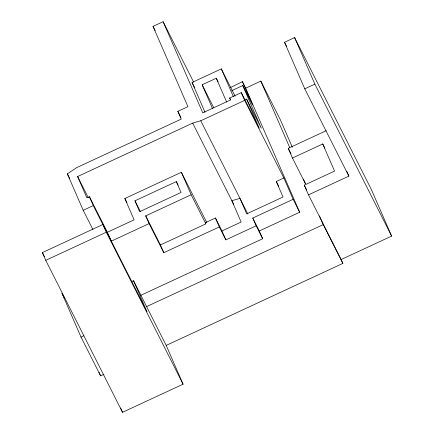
<?xml version="1.0" encoding="UTF-8"?>
<svg xmlns="http://www.w3.org/2000/svg" width="434" height="434" viewBox="0 0 434 434"><rect width="100%" height="100%" fill="white"/><g stroke="black" fill="none" stroke-linecap="round" stroke-linejoin="round"><path stroke-width="0.65" d="M92.919 229.543L83.198 210.295L67.341 173.839L76.758 167.6L181.228 119.106L177.853 111.348L187.944 106.666L153.023 26.387L163.119 21.7L193.667 82.178M230.622 87.473L242.416 81.673L245.682 88.14L299.666 212.242L259.293 230.986L252.762 218.052L293.134 199.309L299.666 212.242M205.005 112.26L192.05 82.476L221.318 68.887L235.119 96.207M308.493 194.861L348.865 176.123L304.766 88.824L284.52 42.282L294.615 37.595L371.379 189.56L391.625 236.101L341.157 259.527L308.493 194.861L304.272 185.166L334.554 171.11L322.744 143.963L292.462 158.019L288.247 148.325L326.173 130.715M212.524 108.63L202.152 84.776L216.278 78.218L218.101 81.825M231.745 90.652L242.742 85.547L252.539 104.947L242.416 81.673M245.682 88.14L260.823 81.115L280.424 119.914L292.299 147.213M163.119 21.7L202.765 112.84L230.519 99.956L229.678 98.013L241.282 92.626L259.25 128.193L246.599 99.104L244.814 99.934M140.47 295.467L262.668 238.743L256.136 225.81L225.854 239.866L219.322 226.933L163.808 252.702L149.106 223.602L111.256 241.174L107.377 232.255L89.409 196.689L86.887 197.861L77.61 176.529L192.674 123.115L200.752 120.766L244.657 100.384L283.858 177.983L293.134 199.309M304.766 88.824L314.862 84.136L391.625 236.101M83.198 210.295L93.288 205.607L111.256 241.174M107.377 232.255L134.122 219.837L124.846 198.506L181.369 172.271L206.73 222.479M176.329 181.602L181.054 192.457L139.672 211.673L134.947 200.812L176.329 181.602L178.152 185.209M133.542 280.738L166.206 345.404L183.077 384.188L122.513 412.3L45.749 260.335L42.375 252.577L102.939 224.465L147.034 311.764L133.542 280.738L131.735 281.574M45.749 260.335L106.314 232.223L183.077 384.188M145.732 215.85L191.155 194.763L205.852 223.863L160.434 244.95L145.732 215.85L149.106 223.602M205.852 223.863L205.347 222.702L215.443 218.014L221.975 230.948L241.152 222.045L231.875 200.714L239.948 198.365L246.696 213.875L283.033 197.009L276.284 181.493L283.858 177.983M64.048 297.415L61.937 293.238L81.001 337.061L83.8 335.759M146.605 306.605L323.243 224.606L342.844 263.405L166.206 345.404M81.001 337.061L100.596 375.86L103.959 374.298M284.52 42.282L286.652 46.498M322.744 143.963L324.882 148.189M288.247 148.325L290.981 153.739M292.462 158.019L305.531 183.886L303.42 179.036M304.272 185.166L306.702 189.978M246.599 99.104L261.295 128.204L242.742 85.547M276.284 181.493L278.72 186.316M229.678 98.013L230.59 99.82M202.152 84.776L213.696 107.637M192.05 82.476L194.801 87.918M153.023 26.387L155.16 30.619M200.752 120.766L247.868 214.038M192.674 123.115L233.698 204.322M177.853 111.348L180.902 117.392M134.947 200.812L140.415 211.64M124.846 198.506L126.983 202.743M77.61 176.529L88.292 197.682M67.341 173.839L69.771 178.651M42.375 252.577L44.507 256.792M294.615 37.595L314.862 84.136M346.706 171.159L348.865 176.123M341.157 259.527L342.844 263.405M260.823 81.115L289.706 147.506M319.446 215.882L323.243 224.606M241.282 92.626L244.657 100.384M221.318 68.887L233.308 96.44M216.278 78.218L226.656 102.071M259.293 230.986L262.668 238.743M252.762 218.052L256.136 225.81M221.975 230.948L225.854 239.866M215.443 218.014L219.322 226.933M181.369 172.271L191.155 194.763M160.434 244.95L163.808 252.702M102.939 224.465L106.314 232.223M89.409 196.689L93.288 205.607M120.641 407.993L122.513 412.3M98.985 372.155L100.596 375.86"/></g></svg>
